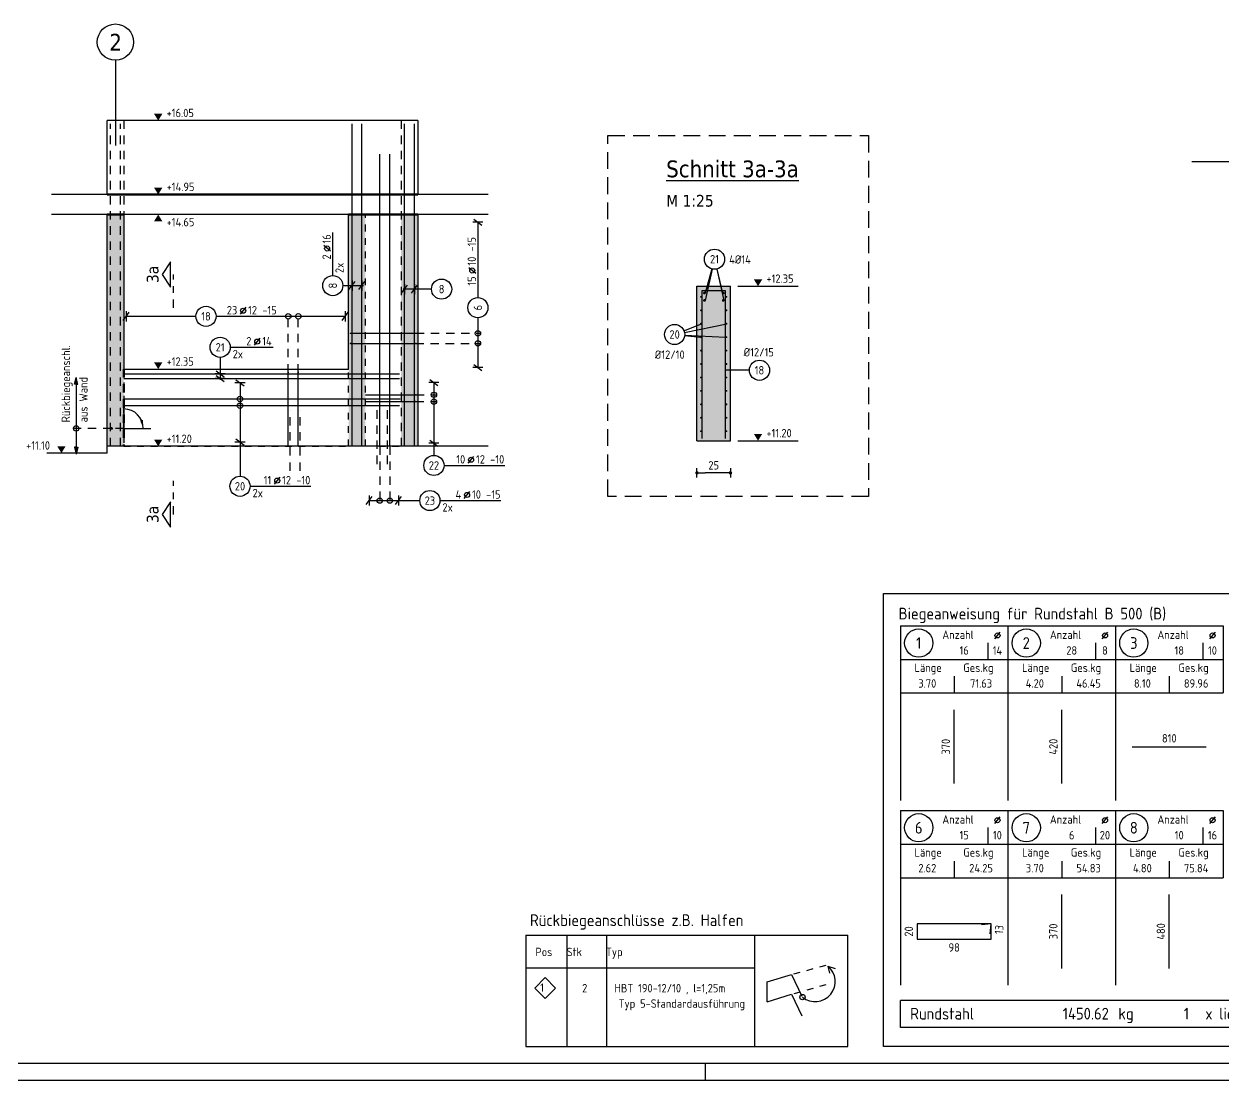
# Model space of a CAD drawing. Extents: x -17.6 to 69.4, y 0 to 29.7.
# Drawn here: x 3.41 to 21.25, y 0 to 15.72 of the extents above; entities that cross this region are included whole.
import ezdxf
from ezdxf.enums import TextEntityAlignment as Align

# ---------------------------------------------------------------- set-up
doc = ezdxf.new("R2010")
doc.units = 0
doc.header["$LTSCALE"] = 0.5
for name, pattern in [('AUSGEZOGEN', [1000.01, 1000, 0.01]), ('DASHDOTSMALL', [1.05, 0.5, -0.25, 0.05, -0.25]), ('DOT', [0.175, 0.05, -0.125]), ('HIDDEN', [0.375, 0.25, -0.125]), ('PUNKT', [0.175, 0.05, -0.125]), ('STRICHLINIE', [0.75, 0.5, -0.25]), ('STRICHPUNKT2', [0.55, 0.25, -0.125, 0.05, -0.125]), ('VERDECKT', [0.375, 0.25, -0.125])]:
    doc.linetypes.add(name, pattern=pattern)
for name, color, linetype in [('ACHSEN', 7, 'Continuous'), ('AFU', 7, 'Continuous'), ('BETON', 7, 'Continuous'), ('DETAIL', 7, 'Continuous'), ('DRUEBER', 7, 'Continuous'), ('grau_mittel', 7, 'Continuous'), ('HBT', 7, 'Continuous'), ('HILFE', 7, 'Continuous'), ('koten', 7, 'Continuous'), ('MASSE', 7, 'Continuous'), ('OBJEKT', 7, 'Continuous'), ('RAHMEN', 7, 'Continuous'), ('RND', 7, 'Continuous'), ('RND_BILD', 7, 'Continuous'), ('SCHNITTE', 7, 'Continuous'), ('SFP_Achsen', 7, 'Continuous'), ('TEXT', 7, 'Continuous'), ('VERDECKT', 7, 'Continuous')]:
    doc.layers.add(name, color=color, linetype=linetype)
doc.layers.add('NOPLOT', color=7, linetype='Continuous', plot=False)
doc.styles.add('helv', font='tahoma.ttf')
doc.styles.add('liste', font='isocp-e.shx')
doc.styles.add('txt', font='isocp.shx')
doc.linetypes.add('AFU_50K', pattern='A,0.15,["/",Standard,S=0.2,R=0,X=-0.01,Y=-0.1],0.07,["/",Standard,S=0.2,R=0,X=-0.01,Y=-0.1],0.15', length=0.37)
doc.linetypes.add('AFU_50L', pattern='A,0.75,["/",Standard,S=0.2,R=0,X=-0.01,Y=-0.1],0.07,["/",Standard,S=0.2,R=0,X=-0.01,Y=-0.1],0.75', length=1.57)
doc.linetypes.add('AFU_50M', pattern='A,0.45,["/",Standard,S=0.2,R=0,X=-0.01,Y=-0.1],0.07,["/",Standard,S=0.2,R=0,X=-0.01,Y=-0.1],0.45', length=0.97)
doc.dimstyles.new('DOT_I', dxfattribs={"dimscale": 0.5, "dimtxt": 0.25, "dimasz": 0.25, "dimexe": 0.1, "dimexo": 0.3, "dimgap": 0.1, "dimtad": 1, "dimdec": 3, "dimzin": 3, "dimtxsty": 'txt', "dimblk": 'DOT', "dimblk1": 'DOT', "dimblk2": 'DOT', "dimsah": 1, "dimcen": 0.1, "dimse1": 1, "dimse2": 1, "dimazin": 0, "dimtfac": 1, "dimtdec": 4, "dimtix": 1, "dimtmove": 2, "dimatfit": 3, "dimfxl": 0, "dimtvp": 1, "dimtolj": 1, "dimtzin": 0, "dimarcsym": 0})

# ---------------------------------------------------------------- blocks, each defined once
blk = doc.blocks.new('A1-19-0')
at = {"layer": 'RAHMEN', "color": 5}
blk.add_line((2, 0.5), (102.6, 0.5), dxfattribs=at)
at = {"layer": 'RAHMEN', "color": 7}
blk.add_line((27.1, 0), (27.1, 0.5), dxfattribs=at)
at = {"layer": 'RAHMEN'}
blk.add_line((0, 0), (103.1, 0), dxfattribs=at)
blk = doc.blocks.new('RND_LEI')
at = {"layer": 'RND', "color": 7, "linetype": 'Continuous'}
blk.add_line((1.022, 0.066), (1.19, 0.27), dxfattribs=at)
for centre, radius in [((0, 0), 0.3), ((1.106, 0.168), 0.075)]:
    blk.add_circle(centre, radius, dxfattribs=at)
at = {"layer": 'RND', "color": 7, "linetype": 'Continuous', "style": 'txt'}
blk.add_attdef('POSL', text='', height=0.25, dxfattribs=at).set_placement((0, 0), align=Align.MIDDLE)
blk.add_attdef('ANZ', text='', height=0.25, dxfattribs=at).set_placement((0.931, 0.057), align=Align.RIGHT)
for tag, p in [('DUM', (1.253, 0.057)), ('ABSTD', (1.674, 0.057)), ('POSTXT', (0.374, -0.327))]:
    blk.add_attdef(tag, p, '', height=0.25, dxfattribs=at)
blk = doc.blocks.new('lei_gre')
at = {"layer": 'RND', "color": 7, "linetype": 'Continuous'}
for p, q in [((-0.09, -0.12), (0.09, 0.12)), ((0, 0.15), (0, -0.15))]:
    blk.add_line(p, q, dxfattribs=at)
blk = doc.blocks.new('SCHN-2')
at = {"layer": 'SCHNITTE', "color": 6, "linetype": 'Continuous'}
blk.add_lwpolyline([(0.378, 0.088), (0, 0.34), (-0.378, 0.088)], close=True, dxfattribs=at)
at = {"layer": 'SCHNITTE', "color": 1, "linetype": 'DASHDOTSMALL', "style": 'helv'}
blk.add_attdef('SCHN-2', text='', height=0.35, dxfattribs=at).set_placement((0, 0.45), align=Align.CENTER)
blk = doc.blocks.new('okrd_o')
at = {"layer": 'koten', "color": 7, "linetype": 'Continuous'}
blk.add_solid([(-0.125, 0.202), (0.125, 0.202), (0, 0)], dxfattribs=at)
at = {"layer": 'koten', "style": 'txt'}
blk.add_attdef('OKRD', (0.25, 0.1), '', height=0.25, dxfattribs=at)
blk = doc.blocks.new('DOT')
at = {"layer": 'MASSE', "color": 7, "linetype": 'Continuous'}
for p, q in [((0, 0), (-1, 0)), ((0, 0.54), (0, -0.54))]:
    blk.add_line(p, q, dxfattribs=at)
at = {"layer": 'MASSE', "color": 7, "linetype": 'Continuous', "const_width": 0.2}
blk.add_lwpolyline([(-0.1, 0, 1), (0.1, 0, 1)], format="xyb", close=True, dxfattribs=at)
blk = doc.blocks.new('*D21')
at = {"layer": 'Defpoints', "color": 0, "linetype": 'AUSGEZOGEN', "transparency": 16777216}
for p in [(13.423, 9.039), (13.423, 9.039), (13.923, 9.039)]:
    blk.add_point(p, dxfattribs=at)
at = {"layer": 'MASSE', "color": 0, "linetype": 'AUSGEZOGEN', "lineweight": -2, "transparency": 16777216}
blk.add_line((13.798, 9.039), (13.548, 9.039), dxfattribs=at)
at = {"layer": 'MASSE', "color": 0, "linetype": 'AUSGEZOGEN', "lineweight": -2, "transparency": 16777216, "xscale": 0.125, "yscale": 0.125, "zscale": 0.125, "rotation": 180}
blk.add_blockref('DOT', (13.423, 9.039), dxfattribs=at)
at = {"layer": 'MASSE', "color": 0, "linetype": 'AUSGEZOGEN', "lineweight": -2, "transparency": 16777216, "xscale": 0.125, "yscale": 0.125, "zscale": 0.125}
blk.add_blockref('DOT', (13.923, 9.039), dxfattribs=at)
at = {"layer": 'MASSE', "color": 0, "linetype": 'AUSGEZOGEN', "transparency": 16777216, "insert": (13.673, 9.151), "char_height": 0.125, "attachment_point": 5, "style": 'txt'}
blk.add_mtext('\\A1;25', dxfattribs=at)
blk = doc.blocks.new('RND_HIN')
at = {"layer": 'RND', "color": 7, "linetype": 'Continuous'}
blk.add_circle((0, 0), 0.3, dxfattribs=at)
at = {"layer": 'RND', "color": 7, "linetype": 'Continuous', "style": 'txt'}
blk.add_attdef('POSI', text='', height=0.25, dxfattribs=at).set_placement((0, 0), align=Align.MIDDLE)
blk = doc.blocks.new('PFEIL')
at = {"color": 7, "linetype": 'Continuous'}
blk.add_solid([(-1, -0.17), (-1, 0.17), (0, 0)], dxfattribs=at)
blk = doc.blocks.new('Pfeillinie')
at = {"layer": 'TEXT', "linetype": 'Continuous'}
blk.add_hatch(color=7, dxfattribs=at).paths.add_polyline_path([(0, 0), (-0.8, 0.2), (-0.8, 0), (-0.8, -0.2)])
at = {"layer": 'TEXT', "color": 7, "linetype": 'Continuous'}
for p, q in [((-0.8, 0), (-0.8, 0.2)), ((-0.8, 0.2), (0, 0)), ((-0.8, 0), (-0.8, -0.2)), ((-0.8, -0.2), (0, 0))]:
    blk.add_line(p, q, dxfattribs=at)
blk = doc.blocks.new('okrd_u')
at = {"layer": 'koten', "color": 7, "linetype": 'Continuous'}
blk.add_solid([(-0.125, -0.202), (0.125, -0.202), (0, 0)], dxfattribs=at)
at = {"layer": 'koten', "style": 'txt'}
blk.add_attdef('OKRD', (0.25, -0.35), '', height=0.25, dxfattribs=at)
blk = doc.blocks.new('RND_LIS2')
at = {"layer": 'RND', "color": 3, "linetype": 'Continuous'}
for p, q in [((0, 0), (0, -5.2)), ((0, 0), (3.2, 0)), ((3.2, 0), (3.2, -2)), ((2.6, -0.503), (2.6, -1)), ((0, -1), (3.2, -1)), ((1.6, -1.503), (1.6, -2)), ((0, -2), (3.2, -2))]:
    blk.add_line(p, q, dxfattribs=at)
at = {"layer": 'RND', "color": 7, "linetype": 'Continuous'}
blk.add_line((2.805, -0.39), (2.973, -0.186), dxfattribs=at)
at = {"layer": 'RND', "color": 1, "linetype": 'Continuous'}
blk.add_circle((0.545, -0.513), 0.42, dxfattribs=at)
at = {"layer": 'RND', "color": 7, "linetype": 'Continuous'}
blk.add_circle((2.889, -0.288), 0.075, dxfattribs=at)
at = {"layer": 'RND', "color": 7, "linetype": 'Continuous', "style": 'txt'}
for s, p in [('Anzahl', (1.249, -0.391)), ('Länge', (0.42, -1.373)), ('Ges.kg', (1.872, -1.373))]:
    blk.add_text(s, height=0.25, dxfattribs=at).set_placement(p)
at = {"layer": 'RND', "color": 1, "linetype": 'Continuous', "style": 'txt'}
blk.add_attdef('POS1', text='', height=0.35, dxfattribs=at).set_placement((0.545, -0.513), align=Align.MIDDLE)
at = {"layer": 'RND', "color": 7, "linetype": 'Continuous', "style": 'txt'}
for tag, p in [('STK1', (1.897, -0.859)), ('DS1', (2.885, -0.859)), ('LANG1', (0.8, -1.841)), ('GEW', (2.4, -1.841))]:
    blk.add_attdef(tag, text='', height=0.25, dxfattribs=at).set_placement(p, align=Align.CENTER)
blk = doc.blocks.new('RND_SUM')
at = {"layer": 'RND', "color": 5, "linetype": 'Continuous'}
for p, q in [((0, 0), (0, 0.8)), ((11, 0.8), (0, 0.8)), ((11, 0.8), (11, 0)), ((11, 0), (0, 0))]:
    blk.add_line(p, q, dxfattribs=at)
at = {"layer": 'RND', "color": 1, "linetype": 'Continuous', "style": 'txt'}
for s, p in [('Rundstahl', (0.292, 0.235)), ('kg', (6.483, 0.235))]:
    blk.add_text(s, height=0.35, dxfattribs=at).set_placement(p)
blk.add_text('x liefern', height=0.35, dxfattribs=at).set_placement((10.784, 0.235), align=Align.RIGHT)
for tag, p in [('RND-S', (6.203, 0.235)), ('RND-Z', (8.59, 0.235))]:
    blk.add_attdef(tag, text='', height=0.35, dxfattribs=at).set_placement(p, align=Align.RIGHT)

msp = doc.modelspace()

# ---------------------------------------------------------------- hatches: boundary and pattern name
at = {"layer": 'grau_mittel'}
h = msp.add_hatch(color=61, dxfattribs=at)
h.paths.add_polyline_path([(9.272, 12.884), (9.022, 12.884), (9.022, 9.434), (9.272, 9.434)])
h.paths.add_polyline_path([(8.492, 12.884), (8.242, 12.884), (8.242, 10.584), (8.242, 9.434), (8.492, 9.434)])
h.paths.add_polyline_path([(4.897, 12.884), (4.647, 12.884), (4.647, 9.434), (4.897, 9.434), (4.897, 10.584)])
msp.add_hatch(color=61, dxfattribs=at).paths.add_polyline_path([(13.923, 11.818), (13.423, 11.818), (13.423, 9.518), (13.923, 9.518)])

# ---------------------------------------------------------------- linework, layer by layer
at = {"layer": 'ACHSEN', "color": 140, "linetype": 'AUSGEZOGEN'}
msp.add_line((4.772, 15.18), (4.772, 13.912), dxfattribs=at)
at = {"layer": 'AFU', "color": 8, "linetype": 'AFU_50L', "lineweight": 70}
for p, q in [((4.647, 13.184), (9.272, 13.184)), ((9.272, 12.884), (8.242, 12.884))]:
    msp.add_line(p, q, dxfattribs=at)
at = {"layer": 'AFU', "color": 8, "linetype": 'AFU_50K', "lineweight": 70}
msp.add_line((4.647, 12.884), (4.897, 12.884), dxfattribs=at)
at = {"layer": 'AFU', "color": 8, "linetype": 'AFU_50K'}
msp.add_line((13.423, 9.518), (13.923, 9.518), dxfattribs=at)
at = {"layer": 'AFU', "color": 8, "linetype": 'AFU_50L'}
msp.add_line((9.272, 9.434), (4.647, 9.434), dxfattribs=at)
at = {"layer": 'BETON', "color": 6, "linetype": 'AUSGEZOGEN', "lineweight": -2}
for p, q in [((4.647, 13.184), (4.647, 14.284)), ((9.272, 14.284), (9.272, 13.184)), ((4.647, 9.334), (4.647, 12.884)), ((4.897, 12.884), (4.897, 10.584)), ((8.242, 10.584), (8.242, 12.884)), ((9.272, 12.884), (9.272, 9.434))]:
    msp.add_line(p, q, dxfattribs=at)
at = {"layer": 'BETON', "color": 6, "linetype": 'AUSGEZOGEN'}
for p, q in [((9.272, 14.284), (4.647, 14.284)), ((4.647, 13.184), (3.82, 13.184)), ((10.318, 13.184), (9.272, 13.184)), ((4.647, 12.884), (3.82, 12.884)), ((8.242, 12.884), (4.897, 12.884)), ((10.318, 12.884), (9.272, 12.884)), ((13.423, 9.518), (13.423, 11.818)), ((13.423, 11.818), (13.923, 11.818)), ((13.923, 9.518), (13.923, 11.818)), ((4.897, 10.584), (8.242, 10.584)), ((4.647, 9.334), (3.752, 9.334)), ((10.318, 9.434), (9.272, 9.434))]:
    msp.add_line(p, q, dxfattribs=at)
at = {"layer": 'DETAIL', "color": 102, "linetype": 'STRICHLINIE'}
msp.add_lwpolyline([(12.099, 8.689), (12.099, 14.06), (15.975, 14.06), (15.975, 8.689)], close=True, dxfattribs=at)
at = {"layer": 'DRUEBER', "color": 7, "linetype": 'PUNKT'}
msp.add_line((9.022, 13.184), (4.897, 13.184), dxfattribs=at)
at = {"layer": 'DRUEBER', "color": 7, "linetype": 'PUNKT', "lineweight": -2}
for p, q in [((8.492, 9.434), (8.492, 12.884)), ((4.897, 10.584), (4.897, 9.434)), ((8.242, 9.434), (8.242, 10.584))]:
    msp.add_line(p, q, dxfattribs=at)
at = {"layer": 'DRUEBER', "color": 7, "linetype": 'DOT', "lineweight": 70}
msp.add_line((9.272, 12.884), (8.492, 12.884), dxfattribs=at)
at = {"layer": 'DRUEBER', "color": 7, "linetype": 'DOT'}
for p, q in [((4.897, 9.434), (8.242, 9.434)), ((8.692, 9.434), (9.022, 9.434))]:
    msp.add_line(p, q, dxfattribs=at)
at = {"layer": 'HBT', "color": 5, "linetype": 'Continuous'}
for p, q in [((10.879, 2.157), (15.669, 2.157)), ((10.879, 2.157), (10.879, 0.5)), ((10.879, 2.157), (15.669, 2.157)), ((15.669, 0.5), (15.669, 2.157)), ((10.879, 0.5), (15.669, 0.5)), ((10.879, 0.5), (15.669, 0.5))]:
    msp.add_line(p, q, dxfattribs=at)
at = {"layer": 'HILFE', "color": 102, "linetype": 'AUSGEZOGEN'}
for p, q in [((14.031, 11.818), (14.928, 11.818)), ((14.031, 9.518), (14.928, 9.518))]:
    msp.add_line(p, q, dxfattribs=at)
at = {"layer": 'NOPLOT', "color": 191, "linetype": 'AUSGEZOGEN'}
msp.add_line((22.149, 13.668), (20.789, 13.668), dxfattribs=at)
at = {"layer": 'OBJEKT', "color": 7, "linetype": 'Continuous'}
for p, q in [((11.489, 2.157), (11.489, 0.5)), ((12.077, 2.157), (12.077, 0.5)), ((14.28, 2.157), (14.28, 0.5))]:
    msp.add_line(p, q, dxfattribs=at)
at = {"layer": 'RND', "color": 7, "linetype": 'AUSGEZOGEN'}
for p, q in [((10.165, 12.772), (10.165, 11.648)), ((8.006, 11.976), (8.006, 12.616)), ((4.934, 11.369), (5.97, 11.369)), ((6.27, 11.369), (8.189, 11.369)), ((10.165, 11.348), (10.165, 10.608)), ((6.48, 10.908), (7.12, 10.908)), ((6.626, 10.381), (6.626, 9.498)), ((9.511, 10.386), (9.511, 9.481)), ((6.626, 9.498), (6.626, 8.989)), ((9.511, 9.481), (9.511, 9.299)), ((9.661, 9.149), (10.567, 9.149)), ((6.776, 8.839), (7.682, 8.839)), ((8.546, 8.626), (8.983, 8.626)), ((8.983, 8.626), (9.301, 8.626)), ((9.601, 8.626), (10.507, 8.626))]:
    msp.add_line(p, q, dxfattribs=at)
at = {"layer": 'RND', "color": 102, "linetype": 'AUSGEZOGEN'}
for p, q in [((13.645, 12.074), (13.545, 11.715)), ((13.652, 12.072), (13.545, 11.606)), ((13.719, 12.072), (13.825, 11.606)), ((13.72, 12.073), (13.805, 11.715)), ((8.156, 11.826), (8.464, 11.826)), ((9.475, 11.774), (9.053, 11.774)), ((13.231, 11.155), (13.492, 11.259)), ((13.239, 11.129), (13.87, 11.259)), ((13.241, 11.084), (13.478, 11.059)), ((13.242, 11.091), (13.856, 11.059)), ((6.33, 10.758), (6.33, 10.422)), ((14.204, 10.566), (13.843, 10.566)), ((15.372, 1.695), (15.478, 1.661)), ((15.372, 1.695), (15.397, 1.591))]:
    msp.add_line(p, q, dxfattribs=at)
at = {"layer": 'RND', "color": 102, "linetype": 'VERDECKT'}
for p, q in [((7.343, 10.534), (7.343, 11.419)), ((7.493, 10.534), (7.493, 11.419)), ((9.241, 11.116), (10.215, 11.116)), ((9.235, 10.966), (10.215, 10.966)), ((9.241, 10.2), (9.561, 10.2)), ((9.235, 10.1), (9.561, 10.1)), ((4.713, 9.7), (4.138, 9.7)), ((8.705, 9.434), (8.705, 8.576)), ((8.855, 9.434), (8.855, 8.576))]:
    msp.add_line(p, q, dxfattribs=at)
at = {"layer": 'RND', "color": 1, "linetype": 'DOT'}
for p, q in [((14.865, 1.579), (15.347, 1.712)), ((14.869, 1.288), (15.347, 1.421))]:
    msp.add_line(p, q, dxfattribs=at)
at = {"layer": 'RND', "color": 1, "linetype": 'AUSGEZOGEN'}
for p, q in [((14.471, 1.461), (14.829, 1.569)), ((14.471, 1.165), (14.471, 1.461)), ((14.829, 1.569), (14.986, 1.25)), ((14.471, 1.165), (14.829, 1.278)), ((14.829, 1.278), (14.986, 0.958))]:
    msp.add_line(p, q, dxfattribs=at)
at = {"layer": 'RND', "color": 7, "linetype": 'HIDDEN'}
for points in [[(4.7, 9.434), (4.7, 14.234)], [(4.846, 9.434), (4.846, 14.234)], [(8.668, 9.17), (8.668, 10.07)], [(8.818, 9.17), (8.818, 10.07)], [(7.371, 9.07), (7.371, 9.97)], [(7.521, 9.07), (7.521, 9.97)]]:
    msp.add_lwpolyline(points, dxfattribs=at)
at = {"layer": 'RND', "color": 1, "linetype": 'AUSGEZOGEN'}
for points in [[(8.292, 9.434), (8.292, 14.234)], [(8.438, 9.434), (8.438, 14.234)], [(9.075, 9.434), (9.075, 14.234)], [(9.221, 9.434), (9.221, 14.234)], [(8.705, 9.434), (8.705, 13.784)], [(8.855, 9.434), (8.855, 13.784)], [(13.503, 9.552), (13.503, 11.752), (13.843, 11.752), (13.843, 9.552)], [(8.271, 11.116), (9.241, 11.116)], [(8.271, 10.966), (9.241, 10.966)], [(7.343, 9.434), (7.343, 10.534)], [(7.493, 9.434), (7.493, 10.534)], [(4.897, 10.513), (8.997, 10.513)], [(4.897, 10.443), (8.997, 10.443)], [(8.491, 10.2), (9.241, 10.2)], [(8.997, 10.038), (4.897, 10.038)], [(9.01, 10.138), (4.91, 10.138)], [(8.491, 10.1), (9.241, 10.1)]]:
    msp.add_lwpolyline(points, dxfattribs=at)
at = {"layer": 'RND', "color": 7, "linetype": 'AUSGEZOGEN'}
for points, const_width in [([(13.478, 11.659, 1), (13.492, 11.659, 1)], 0.014), ([(13.525, 11.715, 1), (13.545, 11.715, 1)], 0.02), ([(13.525, 11.606, 1), (13.545, 11.606, 1)], 0.02), ([(13.805, 11.715, 1), (13.825, 11.715, 1)], 0.02), ([(13.805, 11.606, 1), (13.825, 11.606, 1)], 0.02), ([(13.856, 11.659, 1), (13.87, 11.659, 1)], 0.014), ([(13.478, 11.459, 1), (13.492, 11.459, 1)], 0.014), ([(13.856, 11.459, 1), (13.87, 11.459, 1)], 0.014), ([(13.478, 11.259, 1), (13.492, 11.259, 1)], 0.014), ([(13.856, 11.259, 1), (13.87, 11.259, 1)], 0.014), ([(8.265, 11.116, 1), (8.277, 11.116, 1)], 0.0125), ([(9.235, 11.116, 1), (9.247, 11.116, 1)], 0.0125), ([(13.478, 11.059, 1), (13.492, 11.059, 1)], 0.014), ([(13.856, 11.059, 1), (13.87, 11.059, 1)], 0.014), ([(8.265, 10.966, 1), (8.277, 10.966, 1)], 0.0125), ([(9.235, 10.966, 1), (9.247, 10.966, 1)], 0.0125), ([(13.478, 10.859, 1), (13.492, 10.859, 1)], 0.014), ([(13.856, 10.859, 1), (13.87, 10.859, 1)], 0.014), ([(7.337, 10.534, 1), (7.349, 10.534, 1)], 0.0125), ([(7.487, 10.534, 1), (7.499, 10.534, 1)], 0.0125), ([(13.478, 10.659, 1), (13.492, 10.659, 1)], 0.014), ([(13.856, 10.659, 1), (13.87, 10.659, 1)], 0.014), ([(13.478, 10.459, 1), (13.492, 10.459, 1)], 0.014), ([(13.856, 10.459, 1), (13.87, 10.459, 1)], 0.014), ([(9.235, 10.2, 1), (9.247, 10.2, 1)], 0.0125), ([(13.478, 10.259, 1), (13.492, 10.259, 1)], 0.014), ([(13.856, 10.259, 1), (13.87, 10.259, 1)], 0.014), ([(9.235, 10.1, 1), (9.247, 10.1, 1)], 0.0125), ([(13.478, 10.059, 1), (13.492, 10.059, 1)], 0.014), ([(13.856, 10.059, 1), (13.87, 10.059, 1)], 0.014), ([(13.478, 9.859, 1), (13.492, 9.859, 1)], 0.014), ([(13.856, 9.859, 1), (13.87, 9.859, 1)], 0.014), ([(13.478, 9.659, 1), (13.492, 9.659, 1)], 0.014), ([(13.856, 9.659, 1), (13.87, 9.659, 1)], 0.014)]:
    msp.add_lwpolyline(points, format="xyb", close=True, dxfattribs=dict(at, const_width=const_width))
at = {"layer": 'RND', "color": 102, "linetype": 'AUSGEZOGEN'}
msp.add_lwpolyline([(4.188, 10.458), (4.188, 9.319)], dxfattribs=at)
at = {"layer": 'RND', "color": 7, "linetype": 'AUSGEZOGEN'}
msp.add_lwpolyline([(11.319, 1.37), (11.165, 1.524), (11.012, 1.37), (11.165, 1.216)], close=True, dxfattribs=at)
for centre in [(7.343, 11.369), (7.493, 11.369), (10.165, 11.116), (10.165, 10.966), (6.626, 10.138), (9.511, 10.2), (6.626, 10.038), (9.511, 10.1), (4.188, 9.7), (8.705, 8.626), (8.855, 8.626), (14.994, 1.234)]:
    msp.add_circle(centre, 0.04, dxfattribs=at)
at = {"layer": 'RND', "color": 102, "linetype": 'AUSGEZOGEN'}
msp.add_arc((15.183, 1.465), 0.298, 230.7764, 50.6423, dxfattribs=at)
at = {"layer": 'RND_BILD', "color": 1, "linetype": 'AUSGEZOGEN'}
for points in [[(17.251, 4.412), (17.251, 5.512)], [(18.851, 4.412), (18.851, 5.512)], [(19.901, 4.962), (21.001, 4.962)], [(18.851, 1.662), (18.851, 2.762)], [(20.451, 1.662), (20.451, 2.762)], [(17.788, 2.178), (17.801, 2.324), (16.701, 2.324), (16.701, 2.099), (17.801, 2.099), (17.801, 2.324), (17.655, 2.311)]]:
    msp.add_lwpolyline(points, dxfattribs=at)
at = {"layer": 'SCHNITTE', "color": 6, "linetype": 'STRICHPUNKT2'}
for p, q in [((5.638, 11.493), (5.638, 11.993)), ((5.638, 8.42), (5.638, 8.92))]:
    msp.add_line(p, q, dxfattribs=at)
at = {"layer": 'SFP_Achsen', "color": 7, "linetype": 'AUSGEZOGEN'}
msp.add_circle((4.772, 15.451), 0.27, dxfattribs=at)
at = {"layer": 'TEXT', "color": 7, "linetype": 'VERDECKT'}
msp.add_line((4.897, 9.7), (4.713, 9.7), dxfattribs=at)
at = {"layer": 'TEXT', "color": 7, "linetype": 'Continuous'}
msp.add_line((10.879, 1.67), (14.28, 1.67), dxfattribs=at)
at = {"layer": 'TEXT', "color": 7, "linetype": 'VERDECKT'}
msp.add_lwpolyline([(4.897, 9.7), (4.897, 10.1)], dxfattribs=at)
at = {"layer": 'TEXT', "color": 1, "linetype": 'AUSGEZOGEN'}
msp.add_lwpolyline([(4.897, 9.7), (5.297, 9.7)], dxfattribs=at)
msp.add_lwpolyline([(16.199, 7.244), (41.721, 7.244), (41.721, 0.5), (16.199, 0.5)], close=True, dxfattribs=at)
at = {"layer": 'TEXT', "color": 7, "linetype": 'VERDECKT'}
msp.add_circle((4.713, 9.7), 0.012, dxfattribs=at)
at = {"layer": 'TEXT', "color": 102, "linetype": 'AUSGEZOGEN'}
msp.add_arc((4.897, 9.7), 0.29, 0, 90, dxfattribs=at)
at = {"layer": 'VERDECKT', "color": 7, "linetype": 'VERDECKT', "lineweight": -2}
for p, q in [((4.897, 14.284), (4.897, 12.884)), ((9.022, 14.284), (9.022, 9.434))]:
    msp.add_line(p, q, dxfattribs=at)
at = {"layer": 'VERDECKT', "color": 7, "linetype": 'HIDDEN', "lineweight": 70}
msp.add_line((4.897, 10.584), (4.897, 9.434), dxfattribs=at)

# ---------------------------------------------------------------- block references
at = {"layer": 'koten', "color": 7, "linetype": 'DOT', "lineweight": 70, "xscale": 0.5, "yscale": 0.5, "zscale": 0.5}
for name, p, values in [('okrd_o', (5.409, 14.284), {'OKRD': '+16.05'}), ('okrd_u', (5.409, 12.884), {'OKRD': '+14.65'})]:
    msp.add_blockref(name, p, dxfattribs=at).add_auto_attribs(values)
at = {"layer": 'koten', "color": 7, "linetype": 'HIDDEN', "lineweight": 70, "xscale": 0.5, "yscale": 0.5, "zscale": 0.5}
msp.add_blockref('okrd_o', (5.409, 13.184), dxfattribs=at).add_auto_attribs({'OKRD': '+14.95'})
at = {"layer": 'koten', "color": 8, "linetype": 'AFU_50M', "xscale": 0.5, "yscale": 0.5, "zscale": 0.5}
for p, values in [((14.333, 11.818), {'OKRD': '+12.35'}), ((5.409, 10.584), {'OKRD': '+12.35'}), ((5.409, 9.434), {'OKRD': '+11.20'})]:
    msp.add_blockref('okrd_o', p, dxfattribs=at).add_auto_attribs(values)
at = {"layer": 'koten', "color": 7, "linetype": 'AUSGEZOGEN'}
ref = msp.add_blockref('okrd_o', (14.333, 9.518), dxfattribs=dict(at, xscale=0.5, yscale=0.5, zscale=0.5))
ref.add_attrib('OKRD', '+11.20', (14.458, 9.568), dxfattribs={"layer": '0', "color": 0, "linetype": 'ByBlock', "height": 0.125, "style": 'txt'})
at = {"layer": 'koten', "color": 6, "linetype": 'AUSGEZOGEN'}
ref = msp.add_blockref('okrd_o', (3.969, 9.334), dxfattribs=dict(at, xscale=-0.5, yscale=0.5, zscale=0.5))
ref.add_attrib('OKRD', '+11.10', (3.444, 9.384), dxfattribs={"height": 0.125, "style": 'txt'})
at = {"layer": 'RAHMEN', "color": 7, "linetype": 'AUSGEZOGEN', "xscale": 0.5, "yscale": 0.5, "zscale": 0.5}
msp.add_blockref('A1-19-0', (0, 0), dxfattribs=at)
at = {"layer": 'RND', "color": 7, "linetype": 'AUSGEZOGEN', "xscale": 0.5, "yscale": 0.5, "zscale": 0.5, "rotation": 270}
for p in [(10.165, 12.772), (10.165, 10.608), (6.626, 10.381), (9.511, 10.386), (6.626, 9.498), (9.511, 9.481)]:
    msp.add_blockref('lei_gre', p, dxfattribs=at)
at = {"layer": 'RND', "color": 7, "linetype": 'AUSGEZOGEN', "xscale": 0.5, "yscale": 0.5, "zscale": 0.5, "rotation": 90}
for p, values in [((8.006, 11.826), {'POSL': '8', 'DUM': '16', 'ANZ': '2', 'POSTXT': '2x'}), ((10.165, 11.498), {'POSL': '6', 'DUM': '10', 'ANZ': '15', 'ABSTD': '-15'})]:
    msp.add_blockref('RND_LEI', p, dxfattribs=at).add_auto_attribs(values)
at = {"layer": 'RND', "color": 7, "linetype": 'AUSGEZOGEN', "xscale": 0.5, "yscale": 0.5, "zscale": 0.5}
for name, p, values in [('RND_HIN', (13.685, 12.219), {'POSI': '21'}), ('RND_HIN', (9.625, 11.774), {'POSI': '8'}), ('RND_LEI', (6.12, 11.369), {'POSL': '18', 'DUM': '12', 'ANZ': '23', 'ABSTD': '-15'}), ('RND_HIN', (13.092, 11.099), {'POSI': '20'}), ('RND_LEI', (6.33, 10.908), {'POSL': '21', 'DUM': '14', 'ANZ': '2', 'POSTXT': '2x'}), ('RND_HIN', (14.354, 10.566), {'POSI': '18'}), ('RND_LEI', (9.511, 9.149), {'POSL': '22', 'DUM': '12', 'ANZ': '10', 'ABSTD': '-10'}), ('RND_LEI', (6.626, 8.839), {'POSL': '20', 'DUM': '12', 'ANZ': '11', 'ABSTD': '-10', 'POSTXT': '2x'}), ('RND_LEI', (9.451, 8.626), {'POSL': '23', 'DUM': '10', 'ANZ': '4', 'ABSTD': '-15', 'POSTXT': '2x'})]:
    msp.add_blockref(name, p, dxfattribs=at).add_auto_attribs(values)
at = {"layer": 'RND', "color": 102, "linetype": 'AUSGEZOGEN', "xscale": 0.5, "yscale": 0.5, "zscale": 0.5}
for p in [(8.292, 11.826), (8.438, 11.826)]:
    msp.add_blockref('lei_gre', p, dxfattribs=at)
at = {"layer": 'RND', "color": 7, "linetype": 'AUSGEZOGEN', "xscale": 0.5, "yscale": 0.5, "zscale": 0.5}
for p in [(9.075, 11.774), (9.221, 11.774), (4.934, 11.369), (8.189, 11.369), (8.546, 8.626), (8.983, 8.626)]:
    msp.add_blockref('lei_gre', p, dxfattribs=at)
at = {"layer": 'RND', "color": 102, "linetype": 'AUSGEZOGEN'}
for name, p, xscale, yscale, zscale, rotation in [('lei_gre', (6.33, 10.513), 0.5, 0.5, 0.5, 270), ('Pfeillinie', (4.188, 10.458), -0.125, 0.125, 0.125, 270), ('lei_gre', (6.33, 10.443), 0.5, 0.5, 0.5, 270), ('Pfeillinie', (4.188, 9.319), -0.125, 0.125, 0.125, 90)]:
    msp.add_blockref(name, p, dxfattribs=dict(at, xscale=xscale, yscale=yscale, zscale=zscale, rotation=rotation))
at = {"layer": 'RND_BILD', "color": 6, "linetype": 'AUSGEZOGEN', "xscale": 0.5, "yscale": 0.5, "zscale": 0.5}
msp.add_blockref('RND_LIS2', (16.451, 6.762), dxfattribs=at).add_auto_attribs({'POS1': '1', 'STK1': '16', 'DS1': '14', 'LANG1': '3.70', 'GEW': '71.63'})
at = {"layer": 'RND_BILD', "color": 7, "linetype": 'AUSGEZOGEN', "xscale": 0.5, "yscale": 0.5, "zscale": 0.5}
for name, p, values in [('RND_LIS2', (18.051, 6.762), {'POS1': '2', 'STK1': '28', 'DS1': '8', 'LANG1': '4.20', 'GEW': '46.45'}), ('RND_LIS2', (19.651, 6.762), {'POS1': '3', 'STK1': '18', 'DS1': '10', 'LANG1': '8.10', 'GEW': '89.96'}), ('RND_LIS2', (16.451, 4.012), {'POS1': '6', 'STK1': '15', 'DS1': '10', 'LANG1': '2.62', 'GEW': '24.25'}), ('RND_LIS2', (18.051, 4.012), {'POS1': '7', 'STK1': '6', 'DS1': '20', 'LANG1': '3.70', 'GEW': '54.83'}), ('RND_LIS2', (19.651, 4.012), {'POS1': '8', 'STK1': '10', 'DS1': '16', 'LANG1': '4.80', 'GEW': '75.84'}), ('RND_SUM', (16.451, 0.783), {'RND-S': '1450.62', 'RND-Z': '1'})]:
    msp.add_blockref(name, p, dxfattribs=at).add_auto_attribs(values)
at = {"layer": 'SCHNITTE', "color": 6, "linetype": 'STRICHPUNKT2', "xscale": 0.5, "yscale": 0.5, "zscale": 0.5, "rotation": 90}
for p in [(5.638, 11.993), (5.638, 8.42)]:
    msp.add_blockref('SCHN-2', p, dxfattribs=at).add_auto_attribs({'SCHN-2': '3a'})
at = {"layer": 'TEXT', "color": 102, "linetype": 'AUSGEZOGEN', "xscale": -0.1250000000000026, "yscale": 0.1250000000000026, "zscale": 0.1250000000000026, "rotation": 102.2409790208733}
msp.add_blockref('PFEIL', (5.187, 9.7), dxfattribs=at)

# ---------------------------------------------------------------- texts
at = {"layer": 'HBT', "color": 7, "linetype": 'Continuous', "style": 'liste'}
for s, p in [('  Pos   Stk     Typ          ', (10.879, 1.845)), ('   1  ', (10.878, 1.313)), ('2', (11.716, 1.305)), ('HBT 190-12/10 , l=1,25m', (12.196, 1.305))]:
    msp.add_text(s, height=0.125, dxfattribs=at).set_placement(p)
at = {"layer": 'RND_BILD', "color": 7, "linetype": 'AUSGEZOGEN', "style": 'txt'}
for s, rotation, p in [('370', 90, (17.126, 4.962)), ('420', 90, (18.726, 4.962)), ('370', 90, (18.726, 2.212)), ('480', 90, (20.326, 2.212)), ('20', 90, (16.576, 2.212)), ('13', 84.9999, (17.919, 2.24))]:
    msp.add_text(s, height=0.125, rotation=rotation, dxfattribs=at).set_placement(p, align=Align.MIDDLE)
for s, p in [('810', (20.451, 5.087)), ('98', (17.251, 1.974))]:
    msp.add_text(s, height=0.125, dxfattribs=at).set_placement(p, align=Align.MIDDLE)
at = {"layer": 'SFP_Achsen', "color": 6, "linetype": 'AUSGEZOGEN', "style": 'helv'}
msp.add_text('2', height=0.25, dxfattribs=at).set_placement((4.681, 15.325))
at = {"layer": 'TEXT', "color": 6, "linetype": 'AUSGEZOGEN', "style": 'helv'}
msp.add_text('%%uSchnitt 3a-3a', height=0.25, dxfattribs=at).set_placement((12.966, 13.439))
at = {"layer": 'TEXT', "color": 1, "linetype": 'AUSGEZOGEN'}
for s, style, p in [('M 1:25', 'helv', (12.966, 13.002)), ('Biegeanweisung für Rundstahl B 500 (B)', 'txt', (16.424, 6.856)), ('Rückbiegeanschlüsse z.B. Halfen', 'txt', (10.94, 2.292))]:
    msp.add_text(s, height=0.175, dxfattribs=dict(at, style=style)).set_placement(p)
at = {"layer": 'TEXT', "color": 7, "linetype": 'AUSGEZOGEN', "style": 'txt'}
for s, p in [('4%%C14', (13.903, 12.153)), ('%%C12/15', (14.119, 10.772)), ('%%C12/10', (12.797, 10.736))]:
    msp.add_text(s, height=0.125, dxfattribs=at).set_placement(p)
for s, p in [('Rückbiegeanschl.', (4.097, 9.79)), ('aus Wand ', (4.358, 9.79))]:
    msp.add_text(s, height=0.125, rotation=90, dxfattribs=at).set_placement(p)
at = {"layer": 'TEXT', "color": 7, "linetype": 'Continuous', "style": 'txt'}
msp.add_text('Typ 5-Standardausführung', height=0.125, dxfattribs=at).set_placement((13.199, 1.076), align=Align.CENTER)

# ---------------------------------------------------------------- dimensions: what is measured, and where the dimension line sits
at = {"layer": 'MASSE', "color": 7, "linetype": 'AUSGEZOGEN'}
dim = msp.add_linear_dim(base=(13.423, 9.039), p1=(13.923, 9.039), p2=(13.423, 9.039), dimstyle='DOT_I', override={"dimdec": 0, "dimlfac": 50}, dxfattribs=at)
dim.commit()
dim.dimension.update_dxf_attribs({"geometry": '*D21', "text_midpoint": (13.673, 9.151)})

doc.saveas('drawing.dxf')
